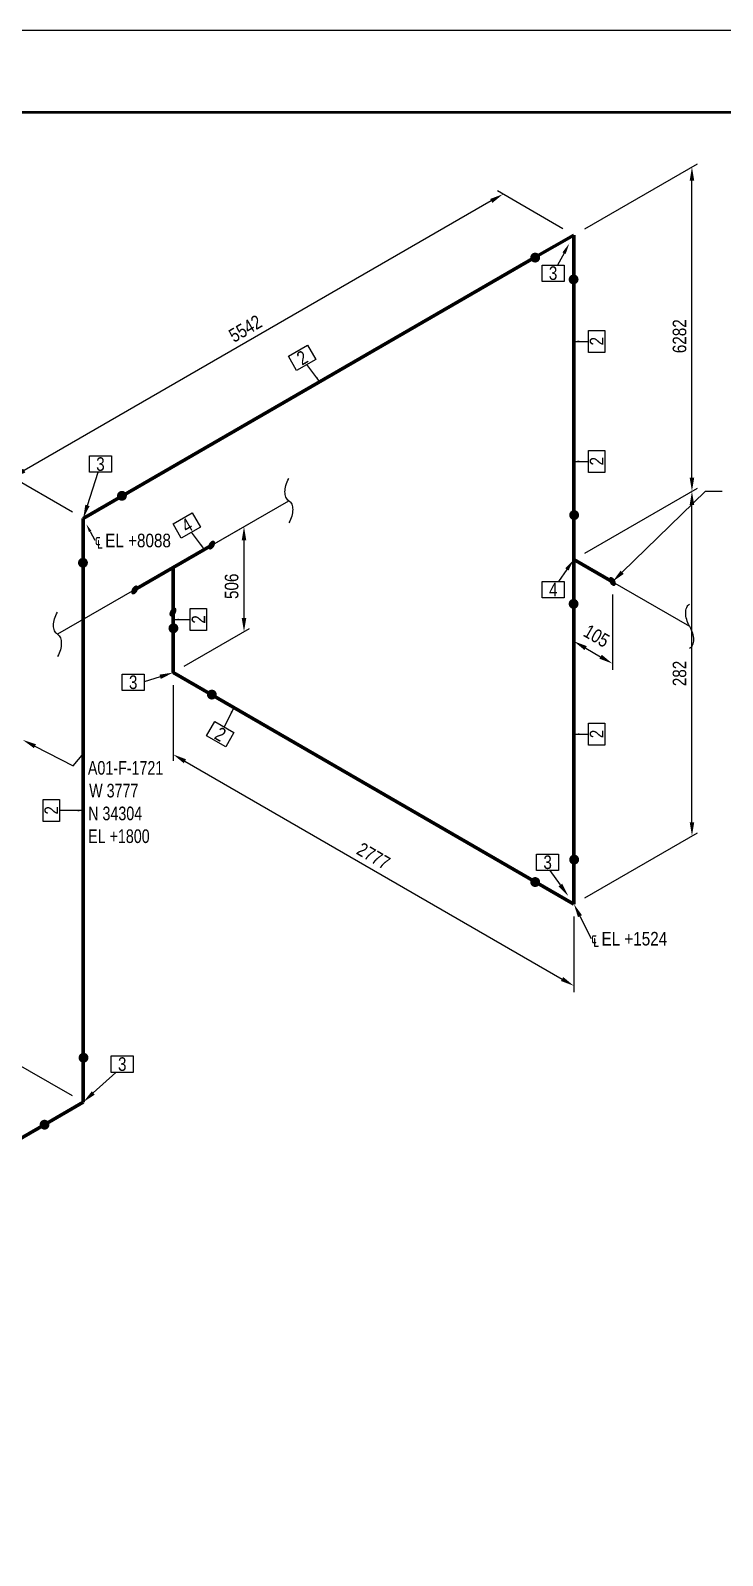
# Model space of a CAD drawing. Header units: millimetres. Extents: x 0 to 594, y 0 to 420.
# Drawn here: x 238.2 to 365.1, y 140.4 to 420 of the extents above; entities that cross this region are included whole.
import ezdxf
from ezdxf import colors
from ezdxf.entities.mleader import LeaderData, LeaderLine
from ezdxf.enums import TextEntityAlignment as Align
from ezdxf.math import Vec2, Vec3

# ---------------------------------------------------------------- set-up
doc = ezdxf.new("R2010")
doc.units = ezdxf.units.MM
doc.header["$LTSCALE"] = 0.25
doc.linetypes.add('DASHED2', pattern=[9.524999999999999, 6.35, -3.175])
for name, color, linetype in [('연속', 7, 'DASHED2'), ('용접', 1, 'Continuous'), ('주석', 7, 'Continuous'), ('치수', 1, 'Continuous')]:
    doc.layers.add(name, color=color, linetype=linetype)
doc.layers.add('파이프', color=3, linetype='Continuous', lineweight=70)
doc.styles.add('AdskIsoAnnotation', font='arial.ttf', dxfattribs={"width": 0.8, "height": 1})
doc.styles.add('AdskIsoMetric', font='arial.ttf', dxfattribs={"width": 0.8, "height": 2.5})
doc.styles.add('AdskIsoMetric-30', font='arial.ttf', dxfattribs={"width": 0.8, "height": 2.5})
doc.styles.add('AdskIsoMetric30', font='arial.ttf', dxfattribs={"width": 0.8, "oblique": 30, "height": 2.5})
doc.styles.add('MtXpl_', font='')
doc.styles.get("Standard").update_dxf_attribs({"font": 'arial.ttf'})
doc.styles.get('MtXpl_').set_extended_font_data('Gulim')
doc.dimstyles.new('AdskIsoMetric', dxfattribs={"dimtxt": 2.5, "dimasz": 2.5, "dimexe": 1, "dimexo": 2, "dimgap": 0.8, "dimtad": 1, "dimdec": 0, "dimrnd": 1, "dimzin": 0, "dimdsep": 46, "dimtxsty": 'AdskIsoMetric', "dimcen": 0, "dimclrt": 7, "dimadec": 0, "dimazin": 0, "dimtfac": 1, "dimtdec": 0, "dimtmove": 1, "dimatfit": 3, "dimfxl": 0, "dimfrac": 2, "dimtolj": 1, "dimtzin": 0, "dimarcsym": 0})

# ---------------------------------------------------------------- blocks, each defined once
blk = doc.blocks.new('분할 표식-2-IsoLeft')
at = {"color": 0, "linetype": 'ByBlock', "lineweight": -2, "extrusion": (0, -0.816496580927726, -0.5773502691896257)}
for p, q in [((-0.8838834764831839, 0.3061862178479107), (-0.8838834764831839, 0.3061862178479107)), ((0, 0), (-0.7071067811865476, 0.4082482904638632))]:
    blk.add_line(p, q, dxfattribs=at)
at = {"linetype": 'ByBlock', "extrusion": (0, 0, -1)}
for centre, major_axis, ratio, start_param, end_param in [((-0.5259034258021219, 0.4056925570705809), (-0.1812574172885266, 0), 0.5773502691896258, 0.02442438111287559, 1.546371945682023), ((-0.8883749853052751, 0.4108414642913784), (-0.1813238414437767, 0), 0.5773502691896257, 3.166365834179598, 4.687615799794885)]:
    blk.add_ellipse(centre, major_axis=major_axis, ratio=ratio, start_param=start_param, end_param=end_param, dxfattribs=at)
blk = doc.blocks.new('분할 표식-1-IsoRight')
at = {"color": 0, "linetype": 'ByBlock', "lineweight": -2, "extrusion": (0.7071067811865476, 0.408248290463863, -0.5773502691896257)}
for p, q in [((0, 0), (-0.7071067811865477, 0.4082482904638631)), ((-0.7071067811865587, 0.2041241452319515), (-0.7071067811865587, 0.2041241452319515))]:
    blk.add_line(p, q, dxfattribs=at)
at = {"linetype": 'ByBlock', "extrusion": (0, 0, -1)}
for centre, major_axis, ratio, start_param, end_param in [((-0.6142917734504523, 0.4567235933785705), (-0.09062870864426326, 0.1569735279962207), 0.577350269189626, 4.736813361497563, 6.258760926066711), ((-0.7999866376569684, 0.3598104279834022), (-0.09066192072188833, 0.1570310530020922), 0.5773502691896257, 1.595569507384702, 3.116819472999987)]:
    blk.add_ellipse(centre, major_axis=major_axis, ratio=ratio, start_param=start_param, end_param=end_param, dxfattribs=at)
blk = doc.blocks.new('*D64')
at = {"layer": 'Defpoints', "color": 0}
for p in [(247.8747061330856, 223.5375890440346), (166.1355658843563, 191.3454622697795), (179.1259375033754, 183.8454678909025)]:
    blk.add_point(p, dxfattribs=at)
at = {"layer": '치수', "color": 0, "lineweight": -2}
for p, q in [((232.7192710193099, 229.7875833974426), (168.3006293791128, 192.5954622952485)), ((245.8747061237042, 224.6922895613126), (233.8843345093758, 231.6149336815506))]:
    blk.add_line(p, q, dxfattribs=at)
at = {"layer": '치수', "color": 0}
for points in [[(232.5109376817317, 230.1484273132353), (232.9276043568881, 229.4267394816498), (234.8843345140665, 231.0375834229116)], [(168.0922960415347, 192.9563062110412), (168.508962716691, 192.2346183794557), (166.1355658843563, 191.3454622697795)]]:
    blk.add_solid(points, dxfattribs=at)
at = {"layer": '치수', "color": 7, "insert": (198.2436506729404, 212.499971457854), "char_height": 2.5, "attachment_point": 5, "rotation": 30.000000674006472, "style": 'AdskIsoMetric-30'}
blk.add_mtext('\\A1;355', dxfattribs=at)
blk = doc.blocks.new('*D65')
at = {"layer": 'Defpoints', "color": 0}
for p in [(247.8747048419412, 330.5582498810126), (234.8843141982864, 231.0375733934358), (247.8747061330858, 223.5375890440348)]:
    blk.add_point(p, dxfattribs=at)
at = {"layer": '치수', "color": 0, "lineweight": -2}
for p, q in [((245.8747048419412, 331.7129470428911), (233.8843141982864, 338.6355820659124)), ((234.8843141982864, 335.5582334849731), (234.8843141982864, 233.5375733934358)), ((245.8747061330858, 224.6922862059133), (233.8843141982864, 231.6149219743751))]:
    blk.add_line(p, q, dxfattribs=at)
at = {"layer": '치수', "color": 0}
for points in [[(234.4676475316197, 335.5582334849731), (235.300980864953, 335.5582334849731), (234.8843141982864, 338.0582334849731)], [(234.4676475316197, 233.5375733934358), (235.3009808649531, 233.5375733934358), (234.8843141982864, 231.0375733934358)]]:
    blk.add_solid(points, dxfattribs=at)
at = {"layer": '치수', "color": 7, "insert": (232.6180123224101, 282.0463493923419), "char_height": 2.5, "attachment_point": 5, "rotation": 270, "style": 'AdskIsoMetric30'}
blk.add_mtext('\\A1;5957', dxfattribs=at)
blk = doc.blocks.new('*D66')
at = {"layer": 'Defpoints', "color": 0}
for p in [(337.8404444694581, 382.5001474524378), (234.8843141982861, 338.0582332760109), (247.8747048419411, 330.5582498810125)]:
    blk.add_point(p, dxfattribs=at)
at = {"layer": '치수', "color": 0, "lineweight": -2}
for p, q in [((322.6849919167398, 388.7501280754703), (237.0493761073496, 339.3082360479769)), ((335.840442995843, 383.6548454329341), (323.8500530889957, 390.5774798376845)), ((245.8747033683259, 331.7129478615088), (233.8843134614785, 338.6355822662591))]:
    blk.add_line(p, q, dxfattribs=at)
at = {"layer": '치수', "color": 0}
for points in [[(322.4766581214121, 389.1109717269809), (322.8933257120675, 388.3892844239598), (324.8500538258032, 390.0001308474363)], [(236.8410423120219, 339.6690796994875), (237.2577099026772, 338.9473923964664), (234.8843141982861, 338.0582332760109)]]:
    blk.add_solid(points, dxfattribs=at)
at = {"layer": '치수', "color": 7, "insert": (277.6008828262584, 365.3376277988627), "char_height": 2.5, "attachment_point": 5, "rotation": 30.000073356744576, "style": 'AdskIsoMetric-30'}
blk.add_mtext('\\A1;5542', dxfattribs=at)
blk = doc.blocks.new('*D67')
at = {"layer": 'Defpoints', "color": 0}
for p in [(359.4910809797433, 335.521505115309), (337.8404451928977, 323.0215048911605), (337.8404459611709, 259.8571489139819)]:
    blk.add_point(p, dxfattribs=at)
at = {"layer": '치수', "color": 0, "lineweight": -2}
for p, q in [((339.8404451928977, 324.1762054133265), (360.4910809797433, 336.098855376392)), ((359.4910809797433, 274.8571486945676), (359.4910809797433, 333.021505115309)), ((339.8404459611709, 261.0118494361479), (360.4910809797433, 272.9344989556506))]:
    blk.add_line(p, q, dxfattribs=at)
at = {"layer": '치수', "color": 0}
for points in [[(359.0744143130766, 333.021505115309), (359.90774764641, 333.021505115309), (359.4910809797433, 335.521505115309)], [(359.0744143130766, 274.8571486945676), (359.90774764641, 274.8571486945676), (359.4910809797433, 272.3571486945676)]]:
    blk.add_solid(points, dxfattribs=at)
at = {"layer": '치수', "color": 7, "insert": (357.2239290524177, 302.1223864585645), "char_height": 2.5, "attachment_point": 5, "rotation": 90, "style": 'AdskIsoMetric-30'}
blk.add_mtext('\\A1;282', dxfattribs=at)
blk = doc.blocks.new('*D68')
at = {"layer": 'Defpoints', "color": 0}
for p in [(359.4910802114713, 395.0001476508813), (337.8404444694582, 382.5001474524379), (337.8404451928977, 323.0215048911605)]:
    blk.add_point(p, dxfattribs=at)
at = {"layer": '치수', "color": 0, "lineweight": -2}
for p, q in [((339.8404444694582, 383.6548479746205), (360.4910802114713, 395.5774979119726)), ((359.4910802114714, 338.0215046719259), (359.4910802114713, 392.5001476508813)), ((339.8404451928977, 324.176205413343), (360.4910802114714, 336.0988549330172))]:
    blk.add_line(p, q, dxfattribs=at)
at = {"layer": '치수', "color": 0}
for points in [[(359.0744135448047, 392.5001476508813), (359.907746878138, 392.5001476508813), (359.4910802114713, 395.0001476508813)], [(359.0744135448047, 338.0215046719259), (359.9077468781381, 338.0215046719259), (359.4910802114714, 335.5215046719259)]]:
    blk.add_solid(points, dxfattribs=at)
at = {"layer": '치수', "color": 7, "insert": (357.2239282555597, 363.9518857020736), "char_height": 2.5, "attachment_point": 5, "rotation": 90, "style": 'AdskIsoMetric-30'}
blk.add_mtext('\\A1;6282', dxfattribs=at)
blk = doc.blocks.new('*D69')
at = {"layer": 'Defpoints', "color": 0}
for p in [(264.3603087068851, 302.2809247461064), (337.8404459611708, 259.8571489139817), (337.840446082644, 244.8571489139826)]:
    blk.add_point(p, dxfattribs=at)
at = {"layer": '치수', "color": 0, "lineweight": -2}
for p, q in [((264.3603087255871, 299.9715236747686), (264.3603088377093, 286.1262242104383)), ((266.5253723530241, 286.0309247724425), (335.6753825579781, 246.1071488876472)), ((337.8404459798728, 257.547747842644), (337.840446091995, 243.7024483783137))]:
    blk.add_line(p, q, dxfattribs=at)
at = {"layer": '치수', "color": 0}
for points in [[(266.7337056819682, 286.3917686932202), (266.31703902408, 285.6700808516649), (264.3603088283583, 287.2809247461072)], [(335.8837158869222, 246.4679928084249), (335.467049229034, 245.7463049668696), (337.840446082644, 244.8571489139826)]]:
    blk.add_solid(points, dxfattribs=at)
at = {"layer": '치수', "color": 7, "insert": (301.1003774345083, 268.6613199153006), "char_height": 2.5, "attachment_point": 5, "rotation": 330.000000696933, "style": 'AdskIsoMetric-30'}
blk.add_mtext('\\A1;2777', dxfattribs=at)
blk = doc.blocks.new('*D70')
at = {"layer": 'Defpoints', "color": 0}
for p in [(264.3603084724678, 321.5479351741059), (277.3506894836116, 309.780924479052), (264.3603087068852, 302.2809247461065)]:
    blk.add_point(p, dxfattribs=at)
at = {"layer": '치수', "color": 0, "lineweight": -2}
for p, q in [((266.3603084724678, 322.7026356962619), (278.3506894836116, 329.6252853034704)), ((277.3506894836116, 326.5479350423924), (277.3506894836116, 312.280924479052)), ((266.3603087068852, 303.4356252682625), (278.3506894836116, 310.35827474013))]:
    blk.add_line(p, q, dxfattribs=at)
at = {"layer": '치수', "color": 0}
for points in [[(276.9340228169449, 326.5479350423924), (277.7673561502783, 326.5479350423924), (277.3506894836116, 329.0479350423924)], [(276.9340228169449, 312.280924479052), (277.7673561502783, 312.280924479052), (277.3506894836116, 309.780924479052)]]:
    blk.add_solid(points, dxfattribs=at)
at = {"layer": '치수', "color": 7, "insert": (275.084389769852, 318.1059812032719), "char_height": 2.5, "attachment_point": 5, "rotation": 90, "style": 'AdskIsoMetric-30'}
blk.add_mtext('\\A1;506', dxfattribs=at)
blk = doc.blocks.new('*D71')
at = {"layer": 'Defpoints', "color": 0}
for p in [(337.8404451928975, 323.0215048911603), (344.9115130543519, 318.9390220725608), (344.9115131759935, 303.9390220725608)]:
    blk.add_point(p, dxfattribs=at)
at = {"layer": '치수', "color": 0, "lineweight": -2}
for p, q in [((344.9115130730798, 316.6296210012064), (344.9115131853575, 302.7843215368835)), ((340.0055088392033, 306.7715049174928), (342.7464496513293, 305.1890220462281))]:
    blk.add_line(p, q, dxfattribs=at)
at = {"layer": '치수', "color": 0}
for points in [[(340.2138421681479, 307.1323488382703), (339.7971755102588, 306.4106609967155), (337.8404453145391, 308.0215048911602)], [(342.9547829802738, 305.5498659670055), (342.5381163223847, 304.8281781254507), (344.9115131759935, 303.9390220725608)]]:
    blk.add_solid(points, dxfattribs=at)
at = {"layer": '치수', "color": 7, "insert": (342.0000000000001, 309), "char_height": 2.5, "attachment_point": 5, "rotation": 330.0000006968607, "style": 'AdskIsoMetric-30'}
blk.add_mtext('\\A1;105', dxfattribs=at)
blk = doc.blocks.new('티-1-Iso2DSkew90')
at = {"color": 0, "linetype": 'ByBlock', "lineweight": -2, "extrusion": (0.7071067844980489, -0.4082482828161297, 0.5773502705416456)}
for p, q in [((7.071067762253407, 4.082482914233012), (0, 0)), ((0, 0), (-7.071067762270127, -4.08248291423895)), ((0, 0), (3.311179730403069e-08, -8.164965847518527))]:
    blk.add_line(p, q, dxfattribs=at)
blk = doc.blocks.new('엘보우-5-Iso2DSkew90')
at = {"color": 0, "linetype": 'ByBlock', "lineweight": -2, "extrusion": (0.7071067843920644, -0.4082482829255888, 0.5773502705940503)}
for p, q in [((-3.423779001195809e-13, 8.164963618731926e-05), (-3.439480700251352e-08, 8.164965846295091)), ((-3.424176293529389e-13, 8.164963636066317e-05), (-3.424176293529389e-13, 8.164963636066317e-05)), ((-7.071067779810306, -4.08248292314569), (-7.071065850605533e-05, -4.082481809318783e-05))]:
    blk.add_line(p, q, dxfattribs=at)
blk = doc.blocks.new('엘보우-2-Iso2DSkew0')
at = {"color": 0, "linetype": 'ByBlock', "lineweight": -2, "extrusion": (-0.707106784496634, 0.4082482828659582, -0.5773502705081444)}
for p, q in [((7.072715426371426e-05, 4.083434270178048e-05), (7.071067778764611, 4.08248300018071)), ((7.072715443465807e-05, 4.083434280044925e-05), (7.072715443465807e-05, 4.083434280044925e-05)), ((9.850513871256794e-08, -8.164965809273548), (9.852809181325108e-13, -8.166868348861101e-05))]:
    blk.add_line(p, q, dxfattribs=at)
blk = doc.blocks.new('엘보우-6-Iso2DSkew90')
at = {"color": 0, "linetype": 'ByBlock', "lineweight": -2, "extrusion": (-0.7071067844967627, 0.4082482828189516, -0.5773502705412255)}
for p, q in [((-7.071067778763324, -4.082482923750167), (-7.071232286580815e-05, -4.082577902383768e-05)), ((3.328050556222328e-13, -8.16515580466798e-05), (3.312272678357431e-08, -8.164965847491425)), ((3.328874211060238e-13, -8.165155785762839e-05), (3.328874211060238e-13, -8.165155785762839e-05))]:
    blk.add_line(p, q, dxfattribs=at)
blk = doc.blocks.new('엘보우-2-Iso2DSkew180')
at = {"color": 0, "linetype": 'ByBlock', "lineweight": -2, "extrusion": (0.7071067778753034, 0.4082482981096656, -0.5773502678386562)}
for p, q in [((-9.931031197396578e-08, 8.164965809273546), (-9.928716377706481e-13, 8.163062675858561e-05)), ((-7.069419683086028e-05, 4.0815312422085e-05), (-7.071067844977916, 4.082482809075016)), ((-7.069419699787888e-05, 4.081531251855535e-05), (-7.069419699787888e-05, 4.081531251855535e-05))]:
    blk.add_line(p, q, dxfattribs=at)
blk = doc.blocks.new('엘보우-7-Iso2DSkew90')
at = {"color": 0, "linetype": 'ByBlock', "lineweight": -2, "extrusion": (0.7071067778749176, 0.4082482981109279, -0.5773502678382362)}
for p, q in [((-3.329774234388672e-13, 8.164966068352769e-05), (-3.314073371285531e-08, 8.164965771060128)), ((-3.329916298754586e-13, 8.164966049453205e-05), (-3.329916298754586e-13, 8.164966049453205e-05)), ((7.071067844981776, -4.082482885518925), (7.071068102366254e-05, -4.082483034119922e-05))]:
    blk.add_line(p, q, dxfattribs=at)
blk = doc.blocks.new('티-1-Iso2DSkew180')
at = {"color": 0, "linetype": 'ByBlock', "lineweight": -2, "extrusion": (-0.7071067778772328, -0.4082482981081061, 0.577350267837396)}
for p, q in [((-9.93109532387848e-08, 8.164965809279858), (0, 0)), ((0, 0), (7.071067844958623, -4.082482809075755)), ((0, 0), (9.93090232270788e-08, -8.164965809278744))]:
    blk.add_line(p, q, dxfattribs=at)
blk = doc.blocks.new('Buttweld-2-IsoRight')
blk.add_hatch(color=256).paths.add_polyline_path([(-0.03110926873516343, 0.02008880575939381), (-0.03062289385341115, 0.01338868154514116), (-0.02917854746281879, 0.006330519876898628), (-0.02682011529758997, -0.0008712205746463509), (-0.02361925712564089, -0.007997718570130121), (-0.01967322940281385, -0.01483243907414189), (-0.01510193018468057, -0.02116771256270268), (-0.01004425608479501, -0.02681104495666568), (-0.004653881971375605, -0.03159096645690429), (0.0009054083658023016, -0.03536224156739075), (0.006464698702980203, -0.03801028200225019), (0.01185507281639961, -0.03945462839284254), (0.01691274691628516, -0.0396513950049642), (0.02148404613441846, -0.03859460318467457), (0.02543007385724549, -0.03631636301667064), (0.02863093202919458, -0.03288589767561209), (0.03098936419442341, -0.02840744011498779), (0.03243371058501576, -0.02301706600156838), (0.03292008546676804, -0.01687855912512924), (0.03243371058501576, -0.0101784349108766), (0.0309893641944234, -0.003120273242634065), (0.02863093202919458, 0.004081467208910915), (0.0254300738572455, 0.01120796520439469), (0.02148404613441846, 0.01804268570840644), (0.01691274691628519, 0.02437795919696724), (0.01185507281639961, 0.03002129159093025), (0.006464698702980212, 0.03480121309116886), (0.0009054083658023137, 0.03857248820165531), (-0.004653881971375583, 0.04122052863651475), (-0.01004425608479497, 0.04266487502710711), (-0.01510193018468056, 0.04286164163922877), (-0.01967322940281384, 0.04180484981893912), (-0.02361925712564087, 0.03952660965093521), (-0.02682011529758996, 0.03609614430987668), (-0.02917854746281879, 0.03161768674925233), (-0.03062289385341116, 0.02622731263583295)], is_closed=False, flags=0)
blk = doc.blocks.new('Buttweld-2-IsoLeft')
blk.add_hatch(color=256).paths.add_polyline_path([(-0.03295205048690789, 0.01689701413811163), (-0.02690638526797771, 0.01982586324187783), (-0.02007166476396594, 0.02210410340988174), (-0.01265555849885156, 0.02366251146746373), (-0.004883401108769191, 0.0244537359743867), (0.0030086543368849, 0.0244537359743867), (0.01078081172696726, 0.02366251146746373), (0.01819691799208164, 0.02210410340988174), (0.02503163849609341, 0.01982586324187782), (0.0310773037150236, 0.01689701413811162), (0.03615021917044922, 0.01340654769653193), (0.04009624689327626, 0.009460519973704873), (0.04279548882793299, 0.005178829025202216), (0.0441659298741172, 0.0006915718638540217), (0.04416592987411721, -0.003864908472153813), (0.04279548882793299, -0.008352165633502013), (0.04009624689327626, -0.01263385658200467), (0.03615021917044921, -0.01657988430483172), (0.03107730371502358, -0.02007035074641141), (0.02503163849609341, -0.02299919985017761), (0.01819691799208163, -0.02527744001818153), (0.01078081172696726, -0.02683584807576352), (0.003008654336884886, -0.02762707258268648), (-0.004883401108769197, -0.02762707258268648), (-0.01265555849885155, -0.02683584807576352), (-0.02007166476396596, -0.02527744001818152), (-0.02690638526797772, -0.0229991998501776), (-0.0329520504869079, -0.02007035074641141), (-0.03802496594233352, -0.01657988430483172), (-0.04197099366516055, -0.01263385658200467), (-0.0446702355998173, -0.008352165633501992), (-0.0460406766460015, -0.003864908472153809), (-0.0460406766460015, 0.0006915718638540251), (-0.04467023559981731, 0.005178829025202209), (-0.04197099366516055, 0.009460519973704888), (-0.03802496594233352, 0.01340654769653193)], is_closed=False, flags=0)
blk = doc.blocks.new('Weld-1-IsoRight')
blk.add_hatch(color=256).paths.add_polyline_path([(-0.03110926873516343, 0.01583308359768423), (-0.03062289385341115, 0.02197159047412338), (-0.02917854746281879, 0.02736196458754277), (-0.02682011529758997, 0.03184042214816708), (-0.02361925712564089, 0.03527088748922563), (-0.01967322940281385, 0.03754912765722956), (-0.01510193018468056, 0.0386059194775192), (-0.010044256084795, 0.03840915286539755), (-0.0046538819713756, 0.0369648064748052), (0.0009054083658023068, 0.03431676603994575), (0.006464698702980208, 0.0305454909294593), (0.01185507281639961, 0.02576556942922068), (0.01691274691628517, 0.0201222370352577), (0.02148404613441846, 0.01378696354669689), (0.0254300738572455, 0.006952243042685139), (0.02863093202919458, -0.0001742549527986474), (0.03098936419442341, -0.007375995404343622), (0.03243371058501576, -0.01443415707258615), (0.03292008546676804, -0.02113428128683879), (0.03243371058501577, -0.02727278816327793), (0.0309893641944234, -0.03266316227669734), (0.02863093202919458, -0.03714161983732166), (0.02543007385724549, -0.04057208517838019), (0.02148404613441846, -0.04285032534638412), (0.01691274691628519, -0.04390711716667377), (0.01185507281639961, -0.04371035055455211), (0.006464698702980208, -0.04226600416395975), (0.0009054083658023102, -0.03961796372910031), (-0.004653881971375586, -0.03584668861861387), (-0.01004425608479498, -0.03106676711837527), (-0.01510193018468056, -0.02542343472441225), (-0.01967322940281384, -0.01908816123585146), (-0.02361925712564088, -0.01225344073183971), (-0.02682011529758996, -0.005126942736355953), (-0.02917854746281879, 0.002074797715189062), (-0.03062289385341115, 0.009132959383431583)], is_closed=False, flags=0)
blk = doc.blocks.new('Buttweld')
at = {"lineweight": -2}
blk.add_hatch(color=0, dxfattribs=at).paths.add_polyline_path([(0.04399514976077742, -0.002606086945810659), (0.04330731180660574, 0.005255936846196026), (0.04126469755226539, 0.01287907702365859), (0.03792937079826185, 0.02003170832977988), (0.03340267376025871, 0.0264965016817295), (0.02782214783713649, 0.03207702760485173), (0.02135735448518687, 0.03660372464285486), (0.01420472317906558, 0.03993905139685841), (0.006581583001603011, 0.04198166565119876), (-0.001280440790403681, 0.04266950360537045), (-0.009142464582410366, 0.04198166565119876), (-0.01676560475987293, 0.03993905139685841), (-0.02391823606599422, 0.03660372464285487), (-0.03038302941794385, 0.03207702760485173), (-0.03596355534106607, 0.02649650168172951), (-0.04049025237906921, 0.02003170832977988), (-0.04382557913307276, 0.0128790770236586), (-0.0458681933874131, 0.005255936846196026), (-0.04655603134158478, -0.002606086945810653), (-0.0458681933874131, -0.01046811073781733), (-0.04382557913307276, -0.01809125091527991), (-0.04049025237906921, -0.02524388222140119), (-0.03596355534106607, -0.03170867557335082), (-0.03038302941794385, -0.03728920149647304), (-0.02391823606599425, -0.04181589853447618), (-0.01676560475987292, -0.04515122528847974), (-0.009142464582410366, -0.04719383954282007), (-0.001280440790403688, -0.04788167749699176), (0.006581583001602991, -0.04719383954282008), (0.01420472317906554, -0.04515122528847974), (0.02135735448518687, -0.04181589853447618), (0.02782214783713648, -0.03728920149647305), (0.0334026737602587, -0.03170867557335083), (0.03792937079826184, -0.02524388222140123), (0.04126469755226539, -0.0180912509152799), (0.04330731180660574, -0.01046811073781735)], is_closed=False, flags=0)
blk = doc.blocks.new('AnnoRect')
at = {"color": 0, "linetype": 'ByBlock', "lineweight": -2}
blk.add_wipeout([(-0.8095147142857141, -0.5999939999999999), (-0.8095147142857141, 0.5999939999999997), (0.8095147142857136, 0.5999939999999997), (0.8095147142857136, -0.5999939999999997)], dxfattribs=at)
blk.add_lwpolyline([(-0.8095147142857141, -0.5999939999999999), (-0.8095147142857141, 0.5999940000000001), (0.8095147142857141, 0.5999940000000004), (0.8095147142857141, -0.5999939999999997)], close=True, dxfattribs=at)
at = {"color": 0, "linetype": 'ByBlock', "lineweight": -2, "style": 'AdskIsoAnnotation', "width": 0.8}
blk.add_attdef('XX', text='', height=1, dxfattribs=at).set_placement((0, 0), align=Align.MIDDLE_CENTER)

msp = doc.modelspace()

# ---------------------------------------------------------------- linework, layer by layer
at = {"layer": '파이프'}
for points in [[(254.9457726042293, 334.6407328716805), (330.7693767071669, 378.417664461771)], [(337.8404445687684, 374.3351816450595), (337.8404448311786, 352.7608261724463)], [(337.8404448311786, 352.7608261724463), (337.8404450935887, 331.1864707004397)], [(247.8747060345805, 231.7025548533375), (247.8747049404465, 322.3932840719499)], [(264.3603086075446, 310.4458905553847), (264.3603085718087, 313.382969364824)], [(337.8404452922105, 314.8565390818785), (337.8404458618607, 268.022114723256)], [(330.7693780997107, 263.9396317325709), (271.4313765683447, 298.198441927515)], [(186.1970052672314, 187.9279508788595), (240.8036383684721, 219.455106055635)]]:
    msp.add_lwpolyline(points, dxfattribs=at)

# ---------------------------------------------------------------- block references
at = {"layer": '연속', "xscale": 20, "yscale": 20, "zscale": 20}
for name, p, rotation in [('분할 표식-2-IsoLeft', (271.4313762347211, 325.6304181648177), 240.0000002323794), ('분할 표식-2-IsoLeft', (257.2892407101975, 317.4654521833918), 60.00000023235359), ('Weld-1-IsoRight', (344.9115130543506, 318.93902207256), 180.0000002322236), ('분할 표식-1-IsoRight', (344.9115130543506, 318.93902207256), 180.0000002322504)]:
    msp.add_blockref(name, p, dxfattribs=dict(at, rotation=rotation))
at = {"layer": '용접', "xscale": 20, "yscale": 20, "zscale": 20}
for p in [(330.7693767071673, 378.4176644617713), (330.7693780997125, 263.9396317325732), (240.8036383684721, 219.4551060556345)]:
    msp.add_blockref('Buttweld', p, dxfattribs=at)
for name, p, rotation in [('Buttweld', (337.8404445687684, 374.3351816450594), 270), ('Buttweld', (254.9457726042292, 334.6407328716805), 180), ('Buttweld', (337.8404450935885, 331.1864707004391), 90.00000001598553), ('Buttweld-2-IsoLeft', (271.4313762347236, 325.6304181648177), 240.0000002323771), ('Buttweld', (247.8747049404462, 322.3932840719498), 270.0000000240703), ('Buttweld-2-IsoLeft', (257.2892407102001, 317.4654521833918), 60.00000023237703), ('Buttweld-2-IsoRight', (264.3603085718088, 313.3829693648234), 120.0000003486735), ('Buttweld', (337.8404452922104, 314.8565390818794), 270.0000000159855), ('Buttweld', (264.3603086075439, 310.4458905553829), 89.99999997596373), ('Buttweld', (271.4313765683447, 298.1984419275157), 180), ('Buttweld', (337.8404458618604, 268.0221147232568), 90.000000024046), ('Buttweld', (247.8747060345793, 231.7025548533387), 90.00000002405818)]:
    msp.add_blockref(name, p, dxfattribs=dict(at, rotation=rotation))
at = {"layer": '파이프'}
for name, p in [('엘보우-6-Iso2DSkew90', (337.8404444694568, 382.5001474524386)), ('엘보우-2-Iso2DSkew0', (247.8747048419411, 330.558249881011)), ('티-1-Iso2DSkew180', (337.8404451928988, 323.0215048911611)), ('티-1-Iso2DSkew90', (264.3603084724664, 321.5479351741066)), ('엘보우-7-Iso2DSkew90', (264.3603087068864, 302.2809247461071)), ('엘보우-2-Iso2DSkew180', (337.8404459611708, 259.8571489139817)), ('엘보우-5-Iso2DSkew90', (247.8747061330857, 223.5375890440347))]:
    msp.add_blockref(name, p, dxfattribs=at)

# ---------------------------------------------------------------- texts
at = {"layer": '주석', "style": 'MtXpl_', "width": 0.8}
for s, p in [('A01-F-1721', (248.7283621837546, 283.573328785811)), ('W 3777', (248.9658935879941, 279.3964301955427)), ('N 34304', (248.7871759890855, 275.2195316052744)), ('EL +1800', (248.7789904502042, 271.0426330150061))]:
    msp.add_text(s, height=2.5, dxfattribs=at).set_placement(p)
at = {"layer": '주석', "char_height": 2.5, "attachment_point": 7, "style": 'AdskIsoAnnotation'}
for s, insert in [('{\\Q0;℄ EL +8088}', (249.9999999999998, 325.0000000000007)), ('{\\Q0;℄ EL +1524}', (341.000000000001, 251.9999999999995))]:
    msp.add_mtext(s, dxfattribs=dict(at, insert=insert))

# ---------------------------------------------------------------- dimensions: what is measured, and where the dimension line sits
at = {"layer": '치수'}
for base, p1, p2, angle, text, override, picture, middle in [((359.4910802114713, 395.0001476508813), (337.8404451928976, 323.0215048911604), (337.8404444694581, 382.5001474524378), 90.00000069689057, '6282', {"dimtad": 0, "dimlfac": 105.6118604846837, "dimtxsty": 'AdskIsoMetric-30', "dimse1": 0, "dimse2": 0, "dimsd1": 0, "dimsd2": 0, "dimtmove": 1}, '*D68', (357.2239282555597, 363.9518857020736)), ((234.8843141982861, 338.0582332760109), (337.8404444694581, 382.5001474524378), (247.8747048419411, 330.5582498810124), 210.0000733567446, '5542', {"dimtad": 0, "dimlfac": 53.35139886749572, "dimtxsty": 'AdskIsoMetric-30', "dimse1": 0, "dimse2": 0, "dimsd1": 0, "dimsd2": 0, "dimtmove": 1}, '*D66', (277.6008828262584, 365.3376277988627)), ((234.8843141982864, 231.0375733934358), (247.8747048419411, 330.5582498810124), (247.8747061330857, 223.5375890440347), 270.0000006912417, '5957', {"dimtad": 0, "dimlfac": 55.65764734973401, "dimtxsty": 'AdskIsoMetric30', "dimse1": 0, "dimse2": 0, "dimsd1": 0, "dimsd2": 0, "dimtmove": 1}, '*D65', (232.6180123224101, 282.0463493923419)), ((359.4910809797433, 335.521505115309), (337.8404459611708, 259.8571489139817), (337.8404451928976, 323.0215048911604), 90.00000069689204, '282', {"dimtad": 0, "dimlfac": 4.45900533050255, "dimtxsty": 'AdskIsoMetric-30', "dimse1": 0, "dimse2": 0, "dimsd1": 0, "dimsd2": 0, "dimtmove": 1}, '*D67', (357.2239290524177, 302.1223864585645)), ((277.3506894836116, 309.780924479052), (264.3603084724677, 321.5479351741058), (264.3603087068851, 302.2809247461064), 270.0000006971048, '506', {"dimtad": 0, "dimlfac": 26.24966140387949, "dimtxsty": 'AdskIsoMetric-30', "dimse1": 0, "dimse2": 0, "dimsd1": 0, "dimsd2": 0, "dimtmove": 1}, '*D70', (275.084389769852, 318.1059812032719)), ((344.9115131759935, 303.9390220725608), (337.8404451928976, 323.0215048911604), (344.9115130543519, 318.9390220725608), 330.0000006968606, '105', {"dimtad": 0, "dimlfac": 12.81671013025524, "dimtxsty": 'AdskIsoMetric-30', "dimse1": 1}, '*D71', (342.0000000000001, 309)), ((337.840446082644, 244.8571489139826), (264.3603087068851, 302.2809247461064), (337.8404459611708, 259.8571489139817), 330.0000006969331, '2777', {"dimtad": 0, "dimlfac": 32.72697546401378, "dimtxsty": 'AdskIsoMetric-30', "dimse1": 0, "dimse2": 0, "dimsd1": 0, "dimsd2": 0, "dimtmove": 1}, '*D69', (301.1003774345083, 268.6613199153006)), ((166.1355658843563, 191.3454622697795), (247.8747061330857, 223.5375890440347), (179.1259375033754, 183.8454678909025), 210.0000006740065, '355', {"dimtad": 0, "dimlfac": 4.46940094055828, "dimtxsty": 'AdskIsoMetric-30', "dimse1": 0, "dimse2": 1, "dimsd1": 0, "dimsd2": 0, "dimtmove": 1}, '*D64', (198.2436506729404, 212.499971457854))]:
    dim = msp.add_linear_dim(base=base, p1=p1, p2=p2, angle=angle, text=text, dimstyle='AdskIsoMetric', override=override, dxfattribs=at)
    dim.commit()
    dim.dimension.update_dxf_attribs({"geometry": picture, "text_midpoint": middle, "dimtype": 160})

# ---------------------------------------------------------------- leaders
at = {"layer": '주석'}
ml = msp.add_multileader_mtext('Standard', dxfattribs=at)
ml.set_content('')
ml.set_leader_properties()
ml.build(insert=Vec2(0, 0))
ml.multileader.update_dxf_attribs({"dogleg_length": 0, "arrow_head_size": 2.019947589010489})
ctx = ml.context
ctx.base_point, ctx.arrow_head_size = Vec3(334.8571300000006, 376.9999700000037), 2.019947589010489
notes = []
notes.append((ctx, [(0, (1, 1, 0), (334.8571300000006, 376.9999700000037), (-1, 0), 0, [(0, [(336.9973035658562, 380.9456936277778)], 0, [])])]))
ctx.mtext, ml.multileader.dxf.content_type = None, 0
ml = msp.add_multileader_mtext('Standard', dxfattribs=at)
ml.set_content('')
ml.set_leader_properties()
ml.build(insert=Vec2(0, 0))
ml.multileader.update_dxf_attribs({"dogleg_length": 0, "arrow_head_size": 0})
ctx = ml.context
ctx.base_point, ctx.arrow_head_size = Vec3(340.5000149999985, 363.0000000016175), 0
notes.append((ctx, [(0, (1, 1, 0), (340.5000149999985, 363.0000000016175), (-1, 0), 0, [(0, [(337.8404447066396, 363.000000010222)], 0, [])])]))
ctx.mtext, ml.multileader.dxf.content_type = None, 0
ml = msp.add_multileader_mtext('Standard', dxfattribs=at)
ml.set_content('')
ml.set_leader_properties()
ml.build(insert=Vec2(0, 0))
ml.multileader.update_dxf_attribs({"dogleg_length": 0, "arrow_head_size": 0})
ctx = ml.context
ctx.base_point, ctx.arrow_head_size = Vec3(288.8929500983787, 358.7835117366466), 0
notes.append((ctx, [(0, (1, 1, 0), (288.8929500983787, 358.7835117366466), (-1, 0), 0, [(0, [(291.2352459582135, 355.5925434754212)], 0, [])])]))
ctx.mtext, ml.multileader.dxf.content_type = None, 0
ml = msp.add_multileader_mtext('Standard', dxfattribs=at)
ml.set_content('')
ml.set_leader_properties()
ml.build(insert=Vec2(0, 0))
ml.multileader.update_dxf_attribs({"dogleg_length": 0, "arrow_head_size": 0})
ctx = ml.context
ctx.base_point, ctx.arrow_head_size = Vec3(340.5000149999997, 341.000000001618), 0
notes.append((ctx, [(0, (1, 1, 0), (340.5000149999997, 341.000000001618), (-1, 0), 0, [(0, [(337.8404449742273, 341.0000000102217)], 0, [])])]))
ctx.mtext, ml.multileader.dxf.content_type = None, 0
ml = msp.add_multileader_mtext('Standard', dxfattribs=at)
ml.set_content('')
ml.set_leader_properties()
ml.build(insert=Vec2(0, 0))
ml.multileader.update_dxf_attribs({"dogleg_length": 0, "arrow_head_size": 2.5})
ctx = ml.context
ctx.base_point, ctx.arrow_head_size = Vec3(250.6000000000006, 338.9999999999992), 2.5
notes.append((ctx, [(0, (1, 1, 0), (250.6000000000006, 338.9999999999992), (-1, 0), 0, [(0, [(247.8747048419411, 330.5582498810124)], 0, [])])]))
ctx.mtext, ml.multileader.dxf.content_type = None, 0
ml = msp.add_multileader_mtext('Standard', dxfattribs=at)
ml.set_content('')
ml.set_leader_properties()
ml.build(insert=Vec2(0, 0))
ml.multileader.update_dxf_attribs({"dogleg_length": 3.061862178478973, "arrow_head_size": 2.5})
ctx = ml.context
ctx.base_point, ctx.arrow_head_size = Vec3(358.9381378215211, 335.5227062030852), 2.5
notes.append((ctx, [(0, (1, 1, 0), (362.0000000000001, 335.5227062030852), (1, 0), 3.061862178478973, [(0, [(344.9115130543519, 318.9390220725608)], 0, [])])]))
ctx.mtext, ml.multileader.dxf.content_type = None, 0
ml = msp.add_multileader_mtext('Standard', dxfattribs=at)
ml.set_content('')
ml.set_leader_properties()
ml.build(insert=Vec2(0, 0))
ml.multileader.update_dxf_attribs({"dogleg_length": 0, "arrow_head_size": 1.49857757593544})
ctx = ml.context
ctx.base_point, ctx.arrow_head_size = Vec3(250.0000000000011, 326.552864953469), 1.49857757593544
notes.append((ctx, [(0, (1, 1, 0), (250.0000000000011, 326.552864953469), (-1, 0), 0, [(0, [(248.4391019391222, 329.4945728582596)], 0, [])])]))
ctx.mtext, ml.multileader.dxf.content_type = None, 0
ml = msp.add_multileader_mtext('Standard', dxfattribs=at)
ml.set_content('')
ml.set_leader_properties()
ml.build(insert=Vec2(0, 0))
ml.multileader.update_dxf_attribs({"dogleg_length": 0, "arrow_head_size": 0})
ctx = ml.context
ctx.base_point, ctx.arrow_head_size, ctx.plane_origin = Vec3(267.7425691628406, 328.0439777315428), 0, Vec3(-21.15038093553812, -30.73953400510379)
notes.append((ctx, [(0, (1, 1, 0), (267.7425691628406, 328.0439777315428), (-1, 0), 0, [(0, [(270.0848650226754, 324.8530094703174)], 0, [])])]))
ctx.mtext, ml.multileader.dxf.content_type = None, 0
ml = msp.add_multileader_mtext('Standard', dxfattribs=at)
ml.set_content('')
ml.set_leader_properties()
ml.build(insert=Vec2(0, 0))
ml.multileader.update_dxf_attribs({"dogleg_length": 0, "arrow_head_size": 2.215579786450454})
ctx = ml.context
ctx.base_point, ctx.arrow_head_size = Vec3(334.9999849999999, 318.9999699999995), 2.215579786450454
notes.append((ctx, [(0, (1, 1, 0), (334.9999849999999, 318.9999699999995), (-1, 0), 0, [(0, [(337.8404451928988, 323.0215048911626)], 0, [])])]))
ctx.mtext, ml.multileader.dxf.content_type = None, 0
ml = msp.add_multileader_mtext('Standard', dxfattribs=at)
ml.set_content('')
ml.set_leader_properties()
ml.build(insert=Vec2(0, 0))
ml.multileader.update_dxf_attribs({"dogleg_length": 0, "arrow_head_size": 0})
ctx = ml.context
ctx.base_point, ctx.arrow_head_size = Vec3(267.5000150000041, 312.000000000603), 0
notes.append((ctx, [(0, (1, 1, 0), (267.5000150000041, 312.000000000603), (-1, 0), 0, [(0, [(264.3603085886352, 312.0000000043835)], 0, [])])]))
ctx.mtext, ml.multileader.dxf.content_type = None, 0
ml = msp.add_multileader_mtext('Standard', dxfattribs=at)
ml.set_content('')
ml.set_leader_properties()
ml.build(insert=Vec2(0, 0))
ml.multileader.update_dxf_attribs({"dogleg_length": 0, "arrow_head_size": 2.5})
ctx = ml.context
ctx.base_point, ctx.arrow_head_size = Vec3(259.0475735714288, 300.5850210204081), 2.5
notes.append((ctx, [(0, (1, 1, 0), (259.0475735714288, 300.5850210204081), (-1, 0), 0, [(0, [(264.3603087068851, 302.2809247461064)], 0, [])])]))
ctx.mtext, ml.multileader.dxf.content_type = None, 0
ml = msp.add_multileader_mtext('Standard', dxfattribs=at)
ml.set_content('')
ml.set_leader_properties()
ml.build(insert=Vec2(0, 0))
ml.multileader.update_dxf_attribs({"dogleg_length": 0, "arrow_head_size": 0})
ctx = ml.context
ctx.base_point, ctx.arrow_head_size = Vec3(273.6861226817536, 292.335900371017), 0
notes.append((ctx, [(0, (1, 1, 0), (273.6861226817536, 292.335900371017), (-1, 0), 0, [(0, [(275.4928101411053, 295.8535722268566)], 0, [])])]))
ctx.mtext, ml.multileader.dxf.content_type = None, 0
ml = msp.add_multileader_mtext('Standard', dxfattribs=at)
ml.set_content('')
ml.set_leader_properties()
ml.build(insert=Vec2(0, 0))
ml.multileader.update_dxf_attribs({"dogleg_length": 0, "arrow_head_size": 0})
ctx = ml.context
ctx.base_point, ctx.arrow_head_size = Vec3(340.5000149999997, 291.0000000016178), 0
notes.append((ctx, [(0, (1, 1, 0), (340.5000149999997, 291.0000000016178), (-1, 0), 0, [(0, [(337.840445582379, 291.0000000102223)], 0, [])])]))
ctx.mtext, ml.multileader.dxf.content_type = None, 0
ml = msp.add_multileader_mtext('Standard', dxfattribs=at)
ml.set_content('')
ml.set_leader_properties()
ml.build(insert=Vec2(0, 0))
ml.multileader.update_dxf_attribs({"dogleg_length": 3.061862178478973, "arrow_head_size": 2.5})
ctx = ml.context
ctx.base_point, ctx.arrow_head_size = Vec3(242.9381378215208, 285.1865111477667), 2.5
notes.append((ctx, [(0, (1, 1, 0), (245.9999999999997, 285.1865111477667), (247.3747053893258, 285.1865111477667), 3.061862178478973, [(0, [(236.7934910989335, 289.9401377338698)], 0, [])])]))
for ctx, leaders in notes:
    for number, flags, end, landing, length, lines in leaders:
        leader = LeaderData()
        leader.index, (leader.has_last_leader_line, leader.has_dogleg_vector, leader.attachment_direction) = number, flags
        leader.last_leader_point, leader.dogleg_vector, leader.dogleg_length = Vec3(end), Vec3(landing), length
        for number, points, colour, breaks in lines:
            line = LeaderLine()
            line.index, line.vertices, line.color, line.breaks = number, Vec3.list(points), colors.encode_raw_color(colour), breaks
            leader.lines.append(line)
        ctx.leaders.append(leader)
ctx.leaders[0].breaks = Vec3.list([(248.3747053893258, 285.1865111477667)])
ctx.mtext, ml.multileader.dxf.content_type = None, 0
ml = msp.add_multileader_mtext('Standard', dxfattribs=at)
ml.set_content('')
ml.set_leader_properties()
ml.build(insert=Vec2(0, 0))
ml.multileader.update_dxf_attribs({"dogleg_length": 0, "arrow_head_size": 0})
ctx = ml.context
ctx.base_point, ctx.arrow_head_size = Vec3(243.4999849999986, 277.0000000038374), 0
notes = []
notes.append((ctx, [(0, (1, 1, 0), (243.4999849999986, 277.0000000038374), (-1, 0), 0, [(0, [(247.8747054880915, 277.000000010552)], 0, [])])]))
ctx.mtext, ml.multileader.dxf.content_type = None, 0
ml = msp.add_multileader_mtext('Standard', dxfattribs=at)
ml.set_content('')
ml.set_leader_properties()
ml.build(insert=Vec2(0, 0))
ml.multileader.update_dxf_attribs({"dogleg_length": 0, "arrow_head_size": 2.5})
ctx = ml.context
ctx.base_point, ctx.arrow_head_size = Vec3(333.500000000001, 266.0000000000003), 2.5
notes.append((ctx, [(0, (1, 1, 0), (333.500000000001, 266.0000000000003), (-1, 0), 0, [(0, [(336.8160391920907, 261.3069488401332)], 0, [])])]))
ctx.mtext, ml.multileader.dxf.content_type = None, 0
ml = msp.add_multileader_mtext('Standard', dxfattribs=at)
ml.set_content('')
ml.set_leader_properties()
ml.build(insert=Vec2(0, 0))
ml.multileader.update_dxf_attribs({"dogleg_length": 0, "arrow_head_size": 2.5})
ctx = ml.context
ctx.base_point, ctx.arrow_head_size = Vec3(340.9999999999997, 253.5528649534671), 2.5
notes.append((ctx, [(0, (1, 1, 0), (340.9999999999997, 253.5528649534671), (-1, 0), 0, [(0, [(337.8404459611707, 259.8571489139832)], 0, [])])]))
ctx.mtext, ml.multileader.dxf.content_type = None, 0
ml = msp.add_multileader_mtext('Standard', dxfattribs=at)
ml.set_content('')
ml.set_leader_properties()
ml.build(insert=Vec2(0, 0))
ml.multileader.update_dxf_attribs({"dogleg_length": 0, "arrow_head_size": 2.5})
ctx = ml.context
ctx.base_point, ctx.arrow_head_size = Vec3(253.8571428571424, 228.9999999999993), 2.5
notes.append((ctx, [(0, (1, 1, 0), (253.8571428571424, 228.9999999999993), (-1, 0), 0, [(0, [(247.8747061330857, 223.5375890440347)], 0, [])])]))
ctx.mtext, ml.multileader.dxf.content_type = None, 0
for ctx, leaders in notes:
    for number, flags, end, landing, length, lines in leaders:
        leader = LeaderData()
        leader.index, (leader.has_last_leader_line, leader.has_dogleg_vector, leader.attachment_direction) = number, flags
        leader.last_leader_point, leader.dogleg_vector, leader.dogleg_length = Vec3(end), Vec3(landing), length
        for number, points, colour, breaks in lines:
            line = LeaderLine()
            line.index, line.vertices, line.color, line.breaks = number, Vec3.list(points), colors.encode_raw_color(colour), breaks
            leader.lines.append(line)
        ctx.leaders.append(leader)

# ---------------------------------------------------------------- next in the draw order: block references
ref = msp.add_blockref('AnnoRect', (334.0237867857149, 375.4999850000012), dxfattribs=dict(at, xscale=2.5, yscale=2.5, zscale=2.5))
ref.add_attrib('XX_001', '3', (333.2516176179113, 374.267038206004), dxfattribs={"layer": '0', "color": 0, "linetype": 'ByBlock', "lineweight": -2, "height": 2.5, "style": 'AdskIsoAnnotation', "width": 0.8})
ref = msp.add_blockref('AnnoRect', (341.9999999999999, 363.0000000000001), dxfattribs=dict(at, xscale=2.5, yscale=2.5, zscale=2.5, rotation=90.0000006968913))
ref.add_attrib('XX_001', '2', (343.2551159708524, 362.2557981053071), dxfattribs={"layer": '0', "color": 0, "linetype": 'ByBlock', "lineweight": -2, "height": 2.5, "rotation": 90.0000006968913, "style": 'AdskIsoAnnotation', "width": 0.8})
ref = msp.add_blockref('AnnoRect', (288.000000000001, 360.0000000000003), dxfattribs=dict(at, xscale=2.5, yscale=2.5, zscale=2.5, rotation=30.00007335674458))
ref.add_attrib('XX_001', '2', (287.983062089395, 358.5409367157188), dxfattribs={"layer": '0', "color": 0, "linetype": 'ByBlock', "lineweight": -2, "height": 2.5, "rotation": 30.00007335674458, "style": 'AdskIsoAnnotation', "width": 0.8})
ref = msp.add_blockref('AnnoRect', (251.0237867857137, 340.4999850000002), dxfattribs=dict(at, xscale=2.5, yscale=2.5, zscale=2.5))
ref.add_attrib('XX_001', '3', (250.2516176179101, 339.2670382060029), dxfattribs={"layer": '0', "color": 0, "linetype": 'ByBlock', "lineweight": -2, "height": 2.5, "style": 'AdskIsoAnnotation', "width": 0.8})
ref = msp.add_blockref('AnnoRect', (341.9999999999999, 340.9999999999999), dxfattribs=dict(at, xscale=2.5, yscale=2.5, zscale=2.5, rotation=90.0000006968913))
ref.add_attrib('XX_001', '2', (343.2551159708524, 340.2557981053068), dxfattribs={"layer": '0', "color": 0, "linetype": 'ByBlock', "lineweight": -2, "height": 2.5, "rotation": 90.0000006968913, "style": 'AdskIsoAnnotation', "width": 0.8})
ref = msp.add_blockref('AnnoRect', (266.8496190644629, 329.2604659948965), dxfattribs=dict(at, xscale=2.5, yscale=2.5, zscale=2.5, rotation=30.00007335674458))
ref.add_attrib('XX_001', '4', (266.8448916659816, 327.814359882134), dxfattribs={"layer": '0', "color": 0, "linetype": 'ByBlock', "lineweight": -2, "height": 2.5, "rotation": 30.00007335674458, "style": 'AdskIsoAnnotation', "width": 0.8})
ref = msp.add_blockref('AnnoRect', (334.0237867857136, 317.4999849999992), dxfattribs=dict(at, xscale=2.5, yscale=2.5, zscale=2.5))
ref.add_attrib('XX_001', '4', (333.2966380817572, 316.2499849999992), dxfattribs={"layer": '0', "color": 0, "linetype": 'ByBlock', "lineweight": -2, "height": 2.5, "style": 'AdskIsoAnnotation', "width": 0.8})
ref = msp.add_blockref('AnnoRect', (268.9999999999991, 312.0000000000007), dxfattribs=dict(at, xscale=2.5, yscale=2.5, zscale=2.5, rotation=90.00000069710492))
ref.add_attrib('XX_001', '2', (270.2551159708544, 311.2557981053124), dxfattribs={"layer": '0', "color": 0, "linetype": 'ByBlock', "lineweight": -2, "height": 2.5, "rotation": 90.00000069710492, "style": 'AdskIsoAnnotation', "width": 0.8})
ref = msp.add_blockref('AnnoRect', (257.0237867857147, 300.4999850000009), dxfattribs=dict(at, xscale=2.5, yscale=2.5, zscale=2.5))
ref.add_attrib('XX_001', '3', (256.2516176179112, 299.2670382060037), dxfattribs={"layer": '0', "color": 0, "linetype": 'ByBlock', "lineweight": -2, "height": 2.5, "style": 'AdskIsoAnnotation', "width": 0.8})
ref = msp.add_blockref('AnnoRect', (273.0000000000011, 290.9999999999997), dxfattribs=dict(at, xscale=2.5, yscale=2.5, zscale=2.5, rotation=330.0000006969331))
ref.add_attrib('XX_001', '2', (271.7279442682267, 290.2851386318914), dxfattribs={"layer": '0', "color": 0, "linetype": 'ByBlock', "lineweight": -2, "height": 2.5, "rotation": 330.0000006969331, "style": 'AdskIsoAnnotation', "width": 0.8})
ref = msp.add_blockref('AnnoRect', (341.9999999999999, 290.9999999999996), dxfattribs=dict(at, xscale=2.5, yscale=2.5, zscale=2.5, rotation=90.0000006968913))
ref.add_attrib('XX_001', '2', (343.2551159708524, 290.2557981053066), dxfattribs={"layer": '0', "color": 0, "linetype": 'ByBlock', "lineweight": -2, "height": 2.5, "rotation": 90.0000006968913, "style": 'AdskIsoAnnotation', "width": 0.8})
ref = msp.add_blockref('AnnoRect', (241.9999999999997, 276.9999999999997), dxfattribs=dict(at, xscale=2.5, yscale=2.5, zscale=2.5, rotation=90.00000069124168))
ref.add_attrib('XX_001', '2', (243.2551159707789, 276.2557981051828), dxfattribs={"layer": '0', "color": 0, "linetype": 'ByBlock', "lineweight": -2, "height": 2.5, "rotation": 90.00000069124168, "style": 'AdskIsoAnnotation', "width": 0.8})
ref = msp.add_blockref('AnnoRect', (333.0237867857134, 267.4999850000005), dxfattribs=dict(at, xscale=2.5, yscale=2.5, zscale=2.5))
ref.add_attrib('XX_001', '3', (332.2516176179099, 266.2670382060032), dxfattribs={"layer": '0', "color": 0, "linetype": 'ByBlock', "lineweight": -2, "height": 2.5, "style": 'AdskIsoAnnotation', "width": 0.8})
ref = msp.add_blockref('AnnoRect', (255.0237867857144, 230.4999850000018), dxfattribs=dict(at, xscale=2.5, yscale=2.5, zscale=2.5))
ref.add_attrib('XX_001', '3', (254.2516176179108, 229.2670382060045), dxfattribs={"layer": '0', "color": 0, "linetype": 'ByBlock', "lineweight": -2, "height": 2.5, "style": 'AdskIsoAnnotation', "width": 0.8})

# ---------------------------------------------------------------- next in the draw order: linework, layer by layer
msp.add_lwpolyline([(0, 0), (594, 0), (594, 420), (0, 420)], close=True)
at = {"const_width": 0.5}
msp.add_lwpolyline([(15, 15), (579, 15), (579, 405.0000000000001), (15, 405)], close=True, dxfattribs=at)

doc.saveas('drawing.dxf')
